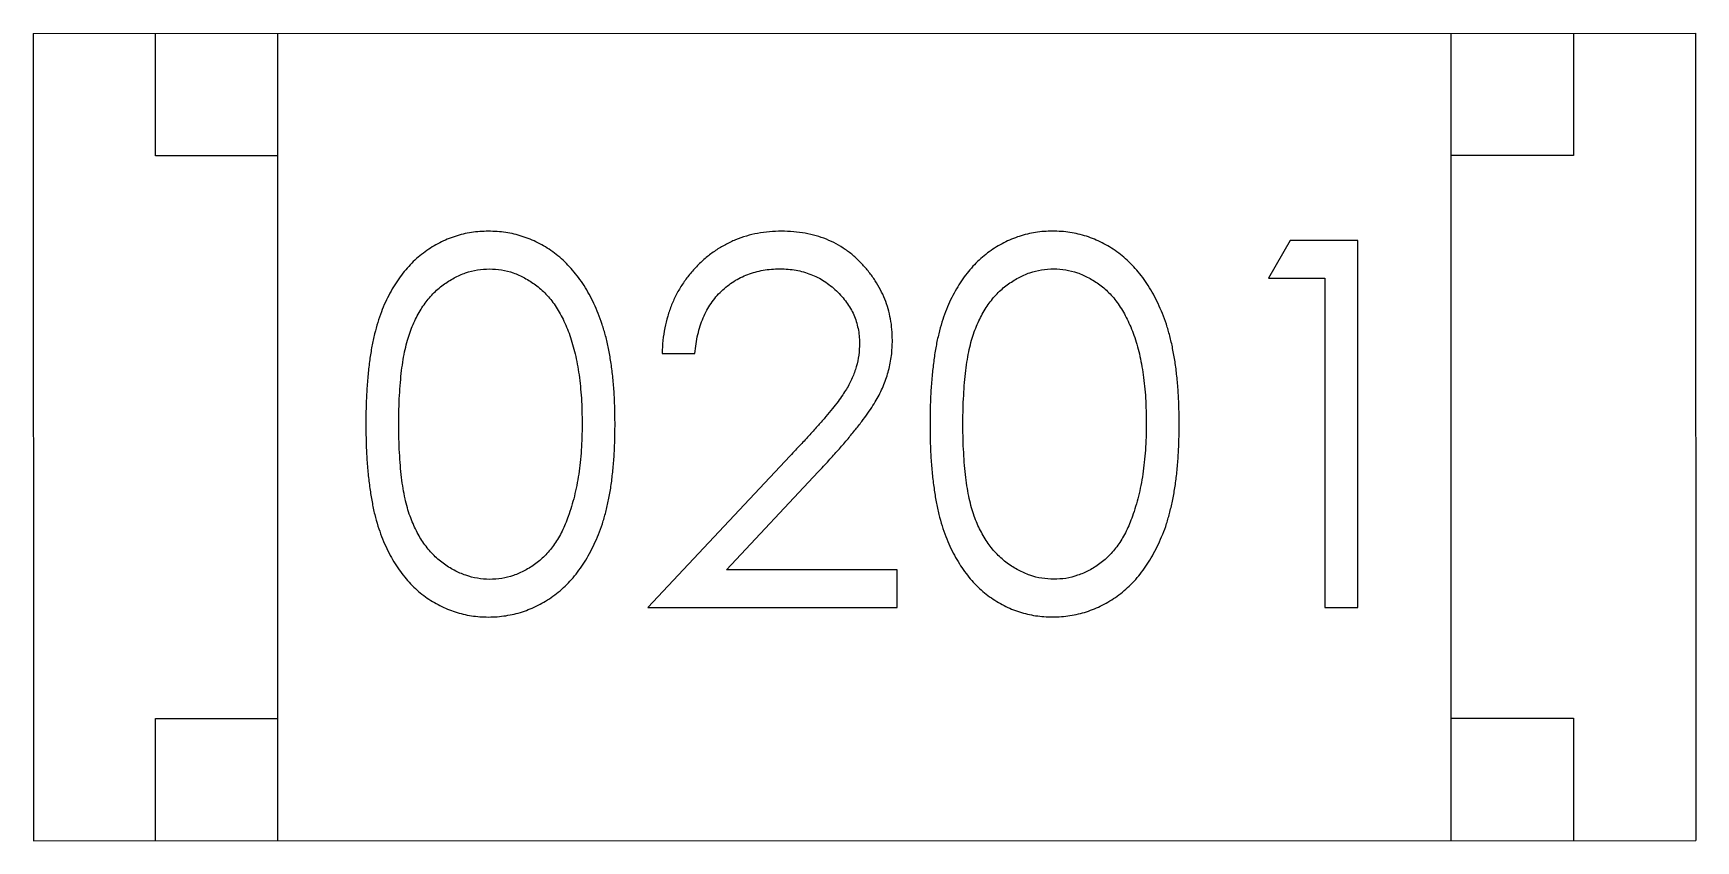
# Model space of a CAD drawing. Header units: millimetres. Extents: x 0 to 297, y 0 to 210.
# Drawn here: x 199.018 to 199.698, y 128.052 to 128.382 of the extents above; entities that cross this region are included whole.
import ezdxf

# ---------------------------------------------------------------- set-up
doc = ezdxf.new("R2010")
doc.units = ezdxf.units.MM
doc.layers.get('0').update_dxf_attribs({"linetype": 'CONTINUOUS'})

msp = doc.modelspace()

# ---------------------------------------------------------------- linework, layer by layer
at = {"color": 7, "linetype": 'Continuous'}
for p, q in [((199.01765, 128.38173), (199.69765, 128.38182)), ((199.01765, 128.38173), (199.0177, 128.05173)), ((199.06766, 128.33174), (199.06765, 128.38174)), ((199.1177, 128.05175), (199.11765, 128.38175)), ((199.5977, 128.05181), (199.59765, 128.38181)), ((199.64765, 128.38181), (199.64766, 128.33181)), ((199.69765, 128.38182), (199.6977, 128.05182)), ((199.11766, 128.33175), (199.06766, 128.33174)), ((199.64766, 128.33181), (199.59766, 128.33181)), ((199.53174, 128.29708), (199.52294, 128.2817)), ((199.55947, 128.29709), (199.53174, 128.29708)), ((199.55949, 128.14709), (199.55947, 128.29709)), ((199.52294, 128.2817), (199.54601, 128.2817)), ((199.54601, 128.2817), (199.54603, 128.14708)), ((199.27486, 128.25089), (199.28832, 128.2509)), ((199.32727, 128.20913), (199.26911, 128.14705)), ((199.30123, 128.16244), (199.33875, 128.2025)), ((199.37103, 128.16245), (199.30123, 128.16244)), ((199.37103, 128.14706), (199.37103, 128.16245)), ((199.26911, 128.14705), (199.37103, 128.14706)), ((199.54603, 128.14708), (199.55949, 128.14709)), ((199.06769, 128.10174), (199.11769, 128.10175)), ((199.0677, 128.05174), (199.06769, 128.10174)), ((199.59769, 128.10181), (199.64769, 128.10181)), ((199.64769, 128.10181), (199.6477, 128.05181)), ((199.0177, 128.05173), (199.6977, 128.05182))]:
    msp.add_line(p, q, dxfattribs=at)
for points, knots in [([(199.20385, 128.30089), (199.20267, 128.30087), (199.20034, 128.30083), (199.19688, 128.30042), (199.19351, 128.29976), (199.19023, 128.29881), (199.18701, 128.29766), (199.18389, 128.29619), (199.18086, 128.29448), (199.17791, 128.29253), (199.1751, 128.29031), (199.17243, 128.28787), (199.16997, 128.28514), (199.16764, 128.28219), (199.1655, 128.27897), (199.16346, 128.27553), (199.16164, 128.27183), (199.15997, 128.26786), (199.15849, 128.26355), (199.15722, 128.25885), (199.15609, 128.25374), (199.15525, 128.2482), (199.15456, 128.24224), (199.15406, 128.23585), (199.15375, 128.22905), (199.15373, 128.22438), (199.15371, 128.22197)], [0, 0, 0, 0, 0.033742, 0.066533, 0.099153, 0.13154, 0.164087, 0.196563, 0.229707, 0.263315, 0.297504, 0.331686, 0.366482, 0.4021, 0.438958, 0.476748, 0.515985, 0.556589, 0.599519, 0.645765, 0.695487, 0.748721, 0.805687, 0.866754, 0.931405, 1, 1, 1, 1]), ([(199.25564, 128.22199), (199.25561, 128.22429), (199.25555, 128.22878), (199.25527, 128.23535), (199.25472, 128.24155), (199.25398, 128.2474), (199.25302, 128.25287), (199.25187, 128.258), (199.25044, 128.26274), (199.24886, 128.26717), (199.24703, 128.27125), (199.24513, 128.27509), (199.243, 128.27864), (199.24077, 128.28195), (199.23834, 128.28497), (199.23578, 128.28775), (199.23306, 128.29027), (199.23018, 128.2925), (199.22721, 128.2945), (199.22412, 128.2962), (199.22095, 128.29766), (199.21768, 128.29882), (199.21435, 128.29976), (199.21093, 128.30042), (199.20742, 128.30082), (199.20505, 128.30086), (199.20385, 128.30089)], [0, 0, 0, 0, 0.065278, 0.127205, 0.186168, 0.241675, 0.294115, 0.343609, 0.390387, 0.434463, 0.476646, 0.517002, 0.555936, 0.593716, 0.630057, 0.665601, 0.700745, 0.734917, 0.768681, 0.802087, 0.834849, 0.867433, 0.900138, 0.932806, 0.966212, 1, 1, 1, 1]), ([(199.32378, 128.3009), (199.3221, 128.30086), (199.31881, 128.30079), (199.31397, 128.30011), (199.30935, 128.29899), (199.30492, 128.29747), (199.30071, 128.29546), (199.29669, 128.29304), (199.29286, 128.29018), (199.28932, 128.28688), (199.28605, 128.28327), (199.28317, 128.27937), (199.28074, 128.27521), (199.27871, 128.27081), (199.27708, 128.26619), (199.27593, 128.2613), (199.27512, 128.25619), (199.27495, 128.25268), (199.27486, 128.25089)], [0, 0, 0, 0, 0.06445, 0.126725, 0.187421, 0.247417, 0.306749, 0.366595, 0.427749, 0.490235, 0.553031, 0.614805, 0.676505, 0.738096, 0.801021, 0.864897, 0.931209, 1, 1, 1, 1]), ([(199.36909, 128.25632), (199.36905, 128.2578), (199.36896, 128.26072), (199.36839, 128.26503), (199.36738, 128.26918), (199.36605, 128.2732), (199.36424, 128.27704), (199.36207, 128.28074), (199.35953, 128.28431), (199.3566, 128.28766), (199.3534, 128.2908), (199.34985, 128.29347), (199.3461, 128.29578), (199.34211, 128.29769), (199.33786, 128.29912), (199.33337, 128.30014), (199.32865, 128.30079), (199.32542, 128.30086), (199.32378, 128.3009)], [0, 0, 0, 0, 0.06271, 0.123347, 0.183401, 0.242828, 0.302097, 0.36242, 0.423725, 0.487032, 0.550491, 0.612709, 0.674265, 0.73617, 0.799211, 0.863483, 0.930525, 1, 1, 1, 1]), ([(199.43462, 128.30092), (199.43344, 128.3009), (199.43111, 128.30086), (199.42765, 128.30045), (199.42428, 128.29979), (199.42099, 128.29884), (199.41778, 128.29769), (199.41466, 128.29622), (199.41163, 128.29451), (199.40868, 128.29256), (199.40587, 128.29034), (199.4032, 128.2879), (199.40074, 128.28517), (199.39841, 128.28222), (199.39627, 128.279), (199.39423, 128.27556), (199.39241, 128.27186), (199.39074, 128.26789), (199.38926, 128.26358), (199.38798, 128.25888), (199.38686, 128.25377), (199.38602, 128.24823), (199.38533, 128.24227), (199.38483, 128.23588), (199.38452, 128.22908), (199.3845, 128.22441), (199.38448, 128.222)], [0, 0, 0, 0, 0.033742, 0.066533, 0.099153, 0.13154, 0.164087, 0.196563, 0.229707, 0.263315, 0.297504, 0.331686, 0.366482, 0.4021, 0.438958, 0.476748, 0.515985, 0.556589, 0.599519, 0.645765, 0.695487, 0.748721, 0.805687, 0.866754, 0.931405, 1, 1, 1, 1]), ([(199.48641, 128.22202), (199.48638, 128.22432), (199.48632, 128.22881), (199.48604, 128.23538), (199.48549, 128.24158), (199.48475, 128.24743), (199.48379, 128.2529), (199.48264, 128.25803), (199.48121, 128.26277), (199.47963, 128.2672), (199.4778, 128.27128), (199.4759, 128.27512), (199.47377, 128.27867), (199.47154, 128.28198), (199.46911, 128.285), (199.46655, 128.28778), (199.46383, 128.2903), (199.46095, 128.29253), (199.45798, 128.29453), (199.45488, 128.29623), (199.45172, 128.29769), (199.44845, 128.29885), (199.44512, 128.29979), (199.4417, 128.30045), (199.43819, 128.30085), (199.43582, 128.30089), (199.43462, 128.30092)], [0, 0, 0, 0, 0.065278, 0.127205, 0.186168, 0.241675, 0.294115, 0.343609, 0.390387, 0.434463, 0.476646, 0.517002, 0.555936, 0.593716, 0.630057, 0.665601, 0.700745, 0.734917, 0.768681, 0.802087, 0.834849, 0.867433, 0.900138, 0.932806, 0.966212, 1, 1, 1, 1]), ([(199.16717, 128.22203), (199.16718, 128.22405), (199.16719, 128.22796), (199.16745, 128.23362), (199.16779, 128.2389), (199.16831, 128.2438), (199.1689, 128.24833), (199.16974, 128.25246), (199.17064, 128.25622), (199.17174, 128.25964), (199.17298, 128.26275), (199.17433, 128.26565), (199.17583, 128.26835), (199.17746, 128.27086), (199.17921, 128.27319), (199.1811, 128.27532), (199.18312, 128.27727), (199.18598, 128.27951), (199.18972, 128.28186), (199.19442, 128.28401), (199.19933, 128.28524), (199.20265, 128.28541), (199.20431, 128.2855)], [0, 0, 0, 0, 0.073302, 0.142286, 0.206253, 0.266017, 0.321612, 0.372532, 0.419497, 0.462398, 0.502825, 0.541489, 0.579034, 0.615143, 0.650298, 0.684912, 0.718701, 0.752189, 0.817245, 0.879117, 0.939613, 1, 1, 1, 1]), ([(199.20431, 128.2855), (199.20595, 128.28541), (199.20923, 128.28524), (199.21408, 128.28401), (199.21875, 128.28186), (199.2225, 128.27952), (199.22536, 128.27723), (199.2274, 128.27522), (199.22937, 128.27301), (199.23117, 128.27052), (199.23285, 128.26781), (199.23441, 128.26487), (199.23586, 128.26169), (199.23718, 128.25827), (199.23833, 128.25459), (199.23941, 128.25069), (199.24022, 128.24652), (199.24097, 128.24211), (199.24147, 128.23744), (199.24193, 128.23254), (199.2421, 128.22737), (199.24215, 128.22385), (199.24217, 128.22204)], [0, 0, 0, 0, 0.059689, 0.119507, 0.181075, 0.246162, 0.279894, 0.314468, 0.350403, 0.387474, 0.426147, 0.466624, 0.508745, 0.553328, 0.600058, 0.649177, 0.700552, 0.754894, 0.811825, 0.871514, 0.934319, 1, 1, 1, 1]), ([(199.28832, 128.2509), (199.28845, 128.25223), (199.2887, 128.25484), (199.28945, 128.25861), (199.29039, 128.26217), (199.29162, 128.26549), (199.29314, 128.26857), (199.29487, 128.27143), (199.29687, 128.27407), (199.29913, 128.27644), (199.30159, 128.27857), (199.30421, 128.28045), (199.30699, 128.28202), (199.30992, 128.28328), (199.313, 128.28428), (199.31623, 128.285), (199.31961, 128.28542), (199.32191, 128.28549), (199.32309, 128.28552)], [0, 0, 0, 0, 0.073648, 0.143686, 0.210962, 0.275557, 0.338064, 0.399311, 0.4594, 0.51934, 0.579024, 0.637809, 0.695959, 0.754122, 0.813113, 0.873453, 0.935561, 1, 1, 1, 1]), ([(199.32309, 128.28552), (199.32421, 128.28549), (199.32641, 128.28543), (199.32964, 128.285), (199.33274, 128.28431), (199.33571, 128.28332), (199.33855, 128.28205), (199.34125, 128.28051), (199.34381, 128.27866), (199.34623, 128.27657), (199.34843, 128.27429), (199.35033, 128.27187), (199.35198, 128.26935), (199.35333, 128.26672), (199.35436, 128.26396), (199.35508, 128.26111), (199.35555, 128.25815), (199.3556, 128.25614), (199.35563, 128.25511)], [0, 0, 0, 0, 0.068027, 0.133505, 0.19695, 0.26027, 0.322741, 0.384982, 0.448465, 0.513424, 0.578224, 0.640011, 0.700094, 0.760067, 0.819012, 0.877878, 0.938035, 1, 1, 1, 1]), ([(199.39794, 128.22206), (199.39795, 128.22408), (199.39796, 128.22799), (199.39822, 128.23365), (199.39856, 128.23893), (199.39908, 128.24383), (199.39967, 128.24836), (199.40051, 128.25249), (199.40141, 128.25625), (199.40251, 128.25967), (199.40375, 128.26278), (199.4051, 128.26568), (199.4066, 128.26838), (199.40823, 128.27089), (199.40998, 128.27322), (199.41187, 128.27535), (199.41389, 128.2773), (199.41675, 128.27954), (199.42049, 128.28189), (199.42519, 128.28404), (199.4301, 128.28527), (199.43342, 128.28544), (199.43508, 128.28553)], [0, 0, 0, 0, 0.073302, 0.142286, 0.206253, 0.266017, 0.321612, 0.372532, 0.419497, 0.462398, 0.502825, 0.541489, 0.579034, 0.615143, 0.650298, 0.684912, 0.718701, 0.752189, 0.817245, 0.879117, 0.939613, 1, 1, 1, 1]), ([(199.43508, 128.28553), (199.43671, 128.28544), (199.44, 128.28527), (199.44485, 128.28404), (199.44952, 128.28189), (199.45327, 128.27955), (199.45613, 128.27726), (199.45817, 128.27525), (199.46013, 128.27304), (199.46194, 128.27055), (199.46362, 128.26784), (199.46517, 128.26489), (199.46663, 128.26172), (199.46795, 128.2583), (199.4691, 128.25462), (199.47018, 128.25072), (199.47099, 128.24655), (199.47173, 128.24214), (199.47224, 128.23747), (199.4727, 128.23257), (199.47287, 128.2274), (199.47292, 128.22388), (199.47294, 128.22207)], [0, 0, 0, 0, 0.059689, 0.119507, 0.181075, 0.246162, 0.279894, 0.314468, 0.350403, 0.387474, 0.426147, 0.466624, 0.508745, 0.553328, 0.600058, 0.649177, 0.700552, 0.754894, 0.811825, 0.871514, 0.934319, 1, 1, 1, 1]), ([(199.33875, 128.2025), (199.34019, 128.20403), (199.34296, 128.20701), (199.34691, 128.21135), (199.35046, 128.21549), (199.35366, 128.21937), (199.35651, 128.22299), (199.35898, 128.22638), (199.36108, 128.22953), (199.36341, 128.23335), (199.36573, 128.2381), (199.36765, 128.244), (199.36888, 128.25008), (199.36902, 128.25423), (199.36909, 128.25632)], [0, 0, 0, 0, 0.09953, 0.192079, 0.277712, 0.357454, 0.429648, 0.495771, 0.555538, 0.608657, 0.707578, 0.804328, 0.901298, 1, 1, 1, 1]), ([(199.35563, 128.25511), (199.35557, 128.25348), (199.35545, 128.25025), (199.35441, 128.24546), (199.35271, 128.24081), (199.35073, 128.237), (199.34868, 128.23388), (199.3468, 128.23119), (199.34445, 128.22827), (199.3418, 128.22499), (199.33871, 128.22145), (199.33526, 128.2176), (199.33141, 128.21345), (199.32869, 128.21061), (199.32727, 128.20913)], [0, 0, 0, 0, 0.088014, 0.174976, 0.2638, 0.355443, 0.406413, 0.465519, 0.533076, 0.609353, 0.693899, 0.787171, 0.889197, 1, 1, 1, 1]), ([(199.20432, 128.15858), (199.20267, 128.15866), (199.19937, 128.15883), (199.19449, 128.16013), (199.18975, 128.1622), (199.18599, 128.16458), (199.18314, 128.16688), (199.18108, 128.1688), (199.17919, 128.17095), (199.17741, 128.17326), (199.17578, 128.17577), (199.17432, 128.17848), (199.17296, 128.18138), (199.17172, 128.1845), (199.17062, 128.18791), (199.1697, 128.19167), (199.16894, 128.19582), (199.16826, 128.20033), (199.16781, 128.20522), (199.16745, 128.21049), (199.16719, 128.21614), (199.16718, 128.22003), (199.16717, 128.22203)], [0, 0, 0, 0, 0.060034, 0.120278, 0.182348, 0.247919, 0.281641, 0.315701, 0.350322, 0.385703, 0.421819, 0.459196, 0.497866, 0.538301, 0.58121, 0.628183, 0.679403, 0.734699, 0.794074, 0.858416, 0.927049, 1, 1, 1, 1]), ([(199.24217, 128.22204), (199.24216, 128.22024), (199.24212, 128.21669), (199.24185, 128.21147), (199.24139, 128.20645), (199.24082, 128.20163), (199.23998, 128.19703), (199.23905, 128.19261), (199.23787, 128.18839), (199.23695, 128.18567), (199.2365, 128.18433)], [0, 0, 0, 0, 0.141157, 0.277773, 0.409244, 0.535676, 0.657497, 0.775458, 0.889412, 1, 1, 1, 1]), ([(199.43509, 128.15861), (199.43344, 128.15869), (199.43013, 128.15886), (199.42526, 128.16016), (199.42052, 128.16223), (199.41676, 128.16461), (199.41391, 128.16691), (199.41185, 128.16883), (199.40996, 128.17098), (199.40818, 128.17329), (199.40655, 128.1758), (199.40509, 128.17851), (199.40373, 128.18141), (199.40249, 128.18452), (199.40139, 128.18794), (199.40047, 128.1917), (199.39971, 128.19585), (199.39903, 128.20036), (199.39857, 128.20525), (199.39822, 128.21052), (199.39796, 128.21617), (199.39795, 128.22006), (199.39794, 128.22206)], [0, 0, 0, 0, 0.060034, 0.120278, 0.182348, 0.247919, 0.281641, 0.315701, 0.350322, 0.385703, 0.421819, 0.459196, 0.497866, 0.538301, 0.58121, 0.628183, 0.679403, 0.734699, 0.794074, 0.858416, 0.927049, 1, 1, 1, 1]), ([(199.43464, 128.14322), (199.43584, 128.14324), (199.43821, 128.14328), (199.44172, 128.14373), (199.44516, 128.14438), (199.44851, 128.14531), (199.45176, 128.14653), (199.45497, 128.14796), (199.45805, 128.14972), (199.46107, 128.1517), (199.46396, 128.15396), (199.46669, 128.15649), (199.46929, 128.15926), (199.47169, 128.16232), (199.47394, 128.16562), (199.47601, 128.16918), (199.47794, 128.17298), (199.47972, 128.17705), (199.48134, 128.18143), (199.48265, 128.18619), (199.48383, 128.19128), (199.48479, 128.19672), (199.48549, 128.20254), (199.48604, 128.20872), (199.48632, 128.21525), (199.48638, 128.21972), (199.48641, 128.22202)], [0, 0, 0, 0, 0.033824, 0.067298, 0.10028, 0.133019, 0.165736, 0.198792, 0.232372, 0.266409, 0.301016, 0.336196, 0.371972, 0.408574, 0.446394, 0.485225, 0.525372, 0.567224, 0.611081, 0.65775, 0.70702, 0.759235, 0.814484, 0.873227, 0.934937, 1, 1, 1, 1]), ([(199.47294, 128.22207), (199.47293, 128.22027), (199.47289, 128.21672), (199.47262, 128.2115), (199.47216, 128.20648), (199.47159, 128.20166), (199.47075, 128.19706), (199.46982, 128.19263), (199.46864, 128.18842), (199.46772, 128.1857), (199.46727, 128.18436)], [0, 0, 0, 0, 0.141157, 0.277773, 0.409244, 0.535676, 0.657497, 0.775458, 0.889412, 1, 1, 1, 1]), ([(199.15371, 128.22197), (199.15373, 128.21959), (199.15376, 128.21495), (199.15406, 128.20818), (199.15456, 128.20183), (199.15528, 128.19588), (199.15618, 128.19035), (199.15724, 128.1852), (199.15857, 128.18048), (199.16007, 128.17615), (199.16177, 128.17215), (199.16363, 128.16843), (199.16564, 128.16496), (199.16783, 128.16176), (199.17013, 128.15878), (199.1726, 128.15605), (199.17526, 128.15362), (199.17804, 128.15142), (199.18097, 128.1495), (199.18398, 128.14782), (199.18707, 128.14635), (199.19028, 128.14523), (199.19355, 128.14431), (199.1969, 128.14366), (199.20036, 128.14325), (199.20269, 128.14321), (199.20387, 128.14319)], [0, 0, 0, 0, 0.068113, 0.132564, 0.193427, 0.250218, 0.303569, 0.353576, 0.400235, 0.443586, 0.484619, 0.524292, 0.56238, 0.599049, 0.63494, 0.669782, 0.704009, 0.737842, 0.771098, 0.803896, 0.836415, 0.868639, 0.900715, 0.933378, 0.966213, 1, 1, 1, 1]), ([(199.20387, 128.14319), (199.20507, 128.14321), (199.20744, 128.14325), (199.21095, 128.1437), (199.21439, 128.14435), (199.21774, 128.14528), (199.22099, 128.1465), (199.2242, 128.14793), (199.22728, 128.14969), (199.2303, 128.15167), (199.23319, 128.15393), (199.23592, 128.15646), (199.23852, 128.15923), (199.24092, 128.16229), (199.24317, 128.16559), (199.24524, 128.16915), (199.24717, 128.17295), (199.24895, 128.17702), (199.25057, 128.1814), (199.25188, 128.18616), (199.25306, 128.19125), (199.25403, 128.19669), (199.25472, 128.20251), (199.25527, 128.20869), (199.25555, 128.21522), (199.25561, 128.21969), (199.25564, 128.22199)], [0, 0, 0, 0, 0.033824, 0.067298, 0.10028, 0.133019, 0.165736, 0.198792, 0.232372, 0.266409, 0.301016, 0.336196, 0.371972, 0.408574, 0.446394, 0.485225, 0.525372, 0.567224, 0.611081, 0.65775, 0.70702, 0.759235, 0.814484, 0.873227, 0.934937, 1, 1, 1, 1]), ([(199.38448, 128.222), (199.3845, 128.21962), (199.38452, 128.21498), (199.38483, 128.20821), (199.38533, 128.20186), (199.38605, 128.19591), (199.38695, 128.19038), (199.388, 128.18523), (199.38934, 128.18051), (199.39084, 128.17618), (199.39254, 128.17218), (199.3944, 128.16846), (199.39641, 128.16499), (199.3986, 128.16179), (199.4009, 128.15881), (199.40337, 128.15608), (199.40603, 128.15365), (199.40881, 128.15145), (199.41174, 128.14953), (199.41475, 128.14785), (199.41784, 128.14638), (199.42105, 128.14526), (199.42432, 128.14434), (199.42767, 128.14369), (199.43113, 128.14328), (199.43346, 128.14324), (199.43464, 128.14322)], [0, 0, 0, 0, 0.068113, 0.132564, 0.193427, 0.250218, 0.303569, 0.353576, 0.400235, 0.443586, 0.484619, 0.524292, 0.56238, 0.599049, 0.63494, 0.669782, 0.704009, 0.737842, 0.771098, 0.803896, 0.836415, 0.868639, 0.900715, 0.933378, 0.966213, 1, 1, 1, 1]), ([(199.2365, 128.18433), (199.23611, 128.18329), (199.23535, 128.18124), (199.23402, 128.17831), (199.23256, 128.17558), (199.23096, 128.17306), (199.22921, 128.17075), (199.22736, 128.16861), (199.22535, 128.16669), (199.22255, 128.16445), (199.21886, 128.1621), (199.21415, 128.1601), (199.2093, 128.15878), (199.20598, 128.15865), (199.20432, 128.15858)], [0, 0, 0, 0, 0.075949, 0.148549, 0.218996, 0.286119, 0.351826, 0.416074, 0.478265, 0.540325, 0.660405, 0.774606, 0.887187, 1, 1, 1, 1]), ([(199.46727, 128.18436), (199.46688, 128.18332), (199.46612, 128.18127), (199.46479, 128.17834), (199.46333, 128.17561), (199.46173, 128.17309), (199.45998, 128.17078), (199.45813, 128.16864), (199.45612, 128.16672), (199.45331, 128.16448), (199.44963, 128.16213), (199.44492, 128.16013), (199.44007, 128.15881), (199.43675, 128.15868), (199.43509, 128.15861)], [0, 0, 0, 0, 0.075949, 0.148549, 0.218996, 0.286119, 0.351826, 0.416074, 0.478265, 0.540325, 0.660405, 0.774606, 0.887187, 1, 1, 1, 1])]:
    msp.add_open_spline(points, degree=3, knots=knots, dxfattribs=at)

doc.saveas('drawing.dxf')
